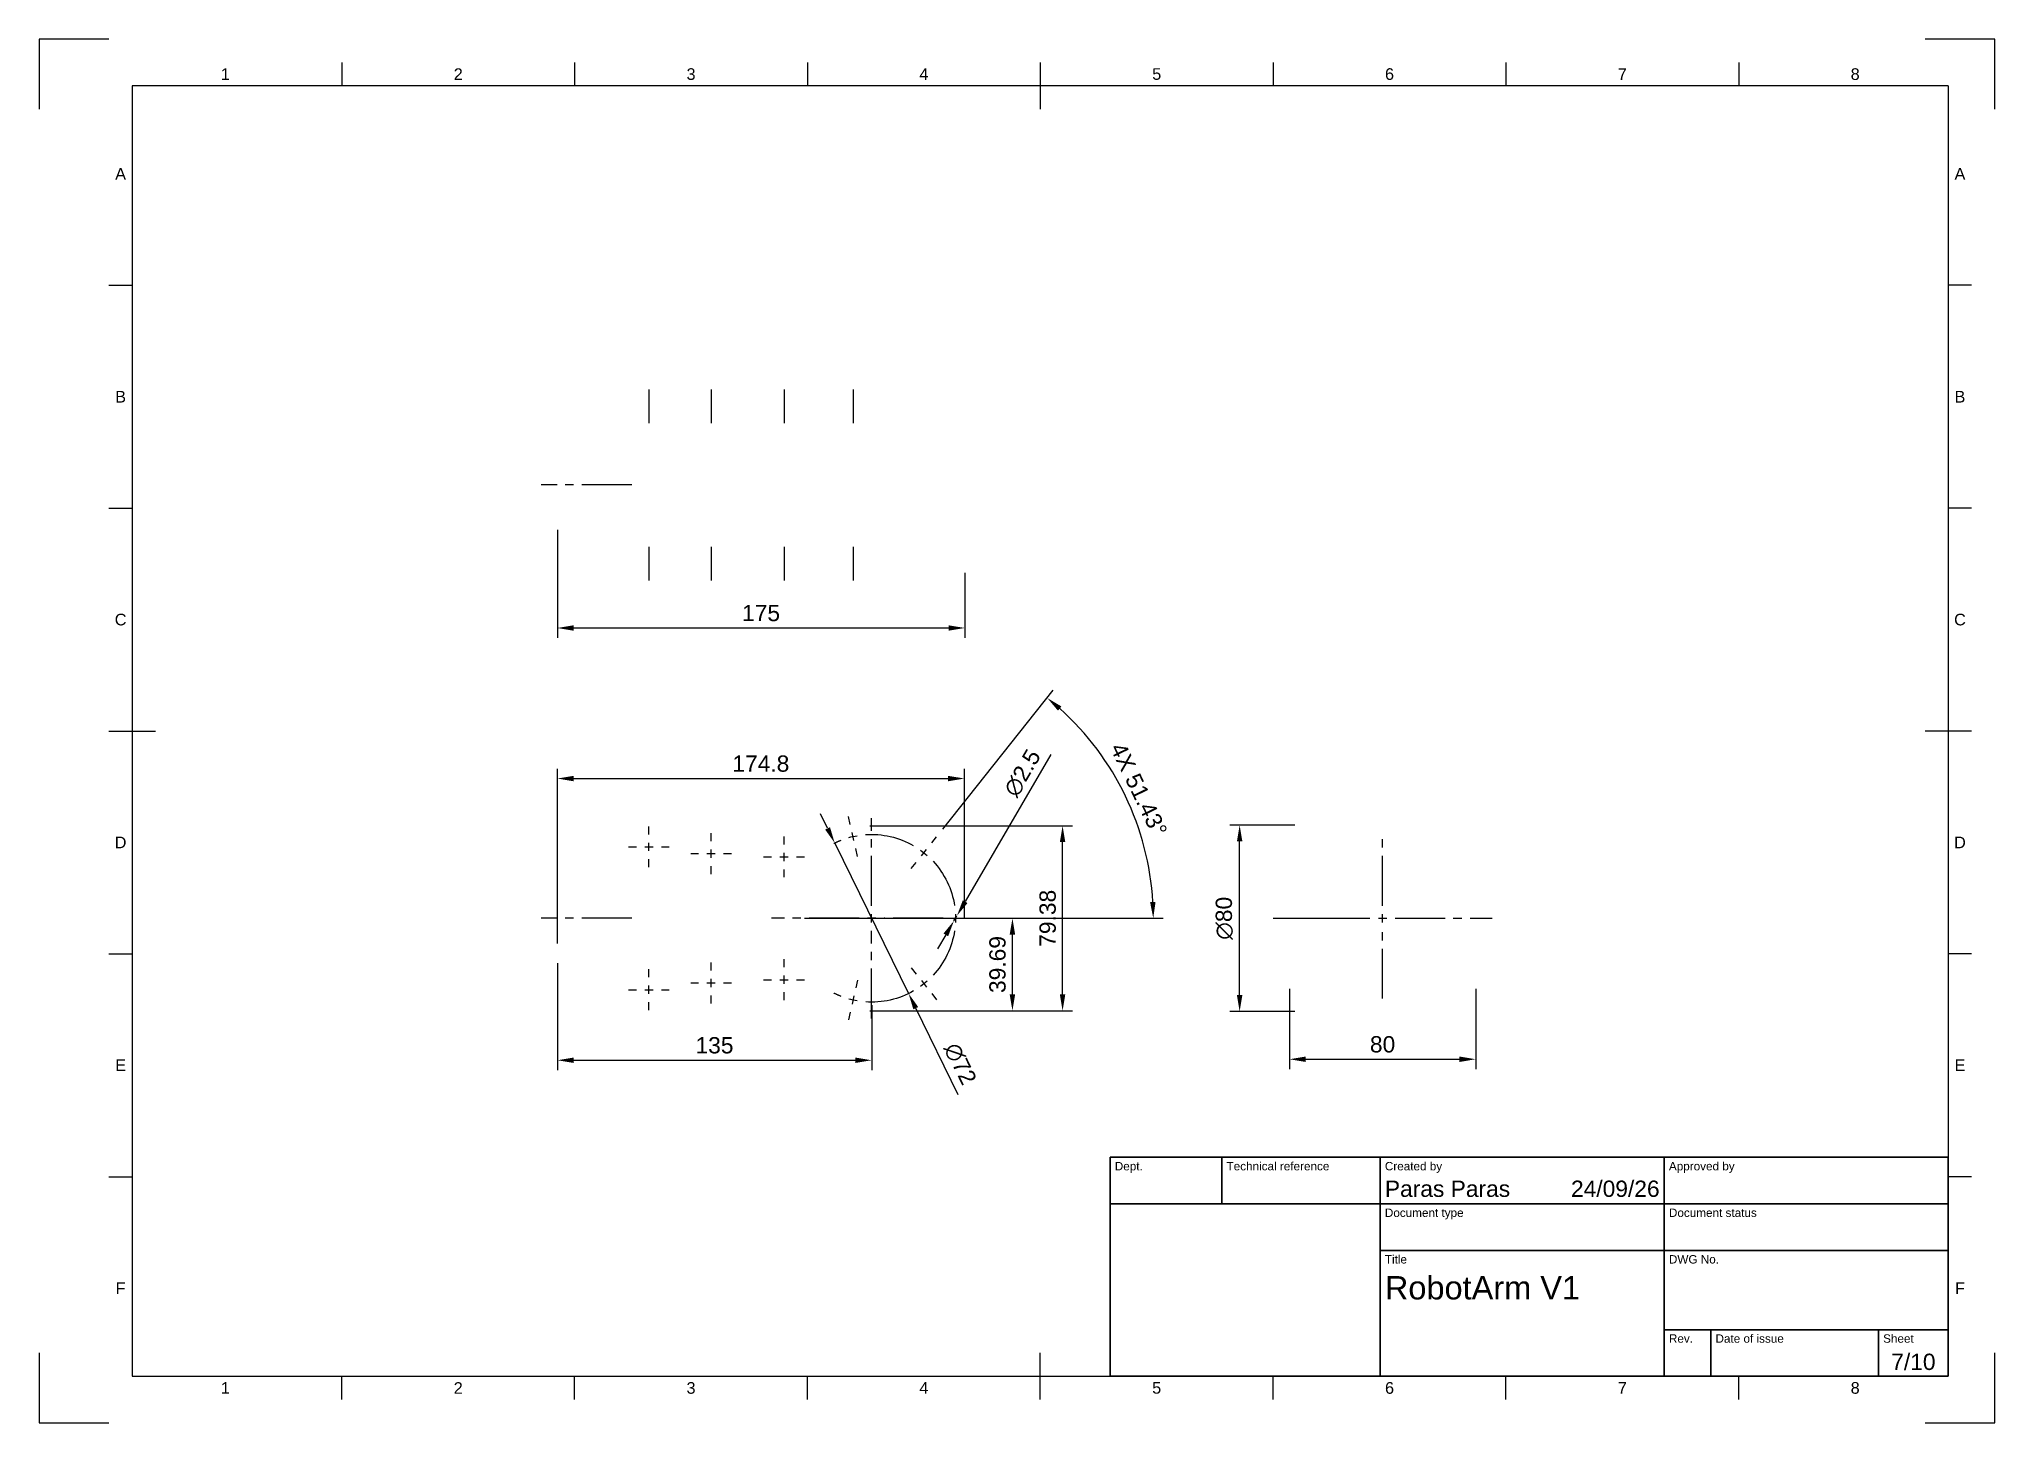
# Paper-space layout 'JAW 4' of a CAD drawing. Header units: millimetres. Extents: x 0 to 420, y 0 to 297.
import ezdxf
from ezdxf.enums import TextEntityAlignment as Align

# ---------------------------------------------------------------- set-up
doc = ezdxf.new("R2010")
doc.units = ezdxf.units.MM
doc.header["$LTSCALE"] = 0.75
doc.linetypes.add('CENTER2', pattern=[28.575, 19.05, -3.175, 3.175, -3.175])
for name, color, linetype, lineweight in [('BORDER', 7, 'Continuous', 25), ('FD_Dimensions', 7, 'Continuous', 25), ('Smart Centers', 7, 'CENTER2', 25), ('TITLEBLOCK', 7, 'Continuous', 35)]:
    doc.layers.add(name, color=color, linetype=linetype, lineweight=lineweight)
doc.styles.add('FusionTitle', font='Arial.ttf')
doc.styles.get("Standard").update_dxf_attribs({"font": 'Arial.ttf'})
doc.dimstyles.new('Dim-ISO-25', dxfattribs={"dimtxt": 3.5, "dimasz": 3.5, "dimexe": 2.1, "dimexo": 2.1, "dimgap": 1.4, "dimtad": 1, "dimzin": 12, "dimdsep": 46, "dimtxsty": 'Standard', "dimcen": 0, "dimazin": 3, "dimtp": 0.1, "dimtm": 0.1, "dimtfac": 0.714286, "dimtmove": 0, "dimatfit": 3, "dimfxl": 1, "dimtzin": 12, "dimarcsym": 0})

# ---------------------------------------------------------------- blocks, each defined once
blk = doc.blocks.new('ISO_A3_SHEET')
at = {"layer": 'BORDER'}
for p, q in [((65, 292), (65, 287)), ((115, 292), (115, 287)), ((165, 292), (165, 287)), ((215, 292), (215, 282)), ((265, 292), (265, 287)), ((315, 292), (315, 287)), ((365, 292), (365, 287)), ((410, 287), (20, 287)), ((20, 287), (20, 10)), ((410, 287), (410, 10)), ((15, 244.16666), (20, 244.16666)), ((415, 244.16666), (410, 244.16666)), ((15, 196.33333), (20, 196.33333)), ((415, 196.33333), (410, 196.33333)), ((15, 148.5), (25, 148.5)), ((415, 148.5), (405, 148.5)), ((15, 100.66667), (20, 100.66667)), ((415, 100.66667), (410, 100.66667)), ((15, 52.83334), (20, 52.83334)), ((415, 52.83334), (410, 52.83334)), ((215, 5), (215, 15)), ((20, 10), (410, 10)), ((65, 5), (65, 10)), ((115, 5), (115, 10)), ((165, 5), (165, 10)), ((265, 5), (265, 10)), ((315, 5), (315, 10)), ((365, 5), (365, 10))]:
    blk.add_line(p, q, dxfattribs=at)
at = {"layer": 'Defpoints'}
for p, q in [((15, 297), (0, 297)), ((0, 297), (0, 282)), ((420, 297), (405, 297)), ((420, 282), (420, 297)), ((0, 15), (0, 0)), ((420, 0), (420, 15)), ((0, 0), (15, 0)), ((405, 0), (420, 0))]:
    blk.add_line(p, q, dxfattribs=at)
at = {"layer": 'BORDER', "style": 'FusionTitle'}
for s, p in [('1', (40, 289.5)), ('2', (90, 289.5)), ('3', (140, 289.5)), ('4', (190, 289.5)), ('5', (240, 289.5)), ('6', (290, 289.5)), ('7', (340, 289.5)), ('8', (390, 289.5)), ('A', (17.5, 268.08333)), ('A', (412.5, 268.08333)), ('B', (17.5, 220.25)), ('B', (412.5, 220.25)), ('C', (17.5, 172.41667)), ('C', (412.5, 172.41667)), ('D', (17.5, 124.58334)), ('D', (412.5, 124.58334)), ('E', (17.5, 76.75001)), ('E', (412.5, 76.75001)), ('F', (17.5, 28.91668)), ('F', (412.5, 28.91668)), ('1', (40, 7.5)), ('2', (90, 7.5)), ('3', (140, 7.5)), ('4', (190, 7.5)), ('5', (240, 7.5)), ('6', (290, 7.5)), ('7', (340, 7.5)), ('8', (390, 7.5))]:
    blk.add_text(s, height=2.5, dxfattribs=at).set_placement(p, align=Align.MIDDLE)
blk = doc.blocks.new('ISO_TITLEBLOCK')
at = {"layer": 'TITLEBLOCK'}
for p, q in [((0, 47), (-180, 47)), ((-180, 47), (-180, 0)), ((-156, 37), (-156, 47)), ((-122, 0), (-122, 47)), ((-61, 0), (-61, 47)), ((0, 0), (0, 47)), ((-180, 37), (0, 37)), ((-122, 27), (0, 27)), ((-61, 10), (0, 10)), ((-51, 0), (-51, 10)), ((-15, 0), (-15, 10)), ((-180, 0), (0, 0))]:
    blk.add_line(p, q, dxfattribs=at)
at = {"layer": 'TITLEBLOCK', "style": 'FusionTitle'}
for s, p in [('Dept.', (-179, 46)), ('Technical reference', (-155, 46)), ('Created by', (-121, 46)), ('Approved by', (-60, 46)), ('Document type', (-121, 36)), ('Document status', (-60, 36)), ('Title', (-121, 26)), ('DWG No.', (-60, 26)), ('Rev.', (-60, 9)), ('Date of issue', (-50, 9)), ('Sheet', (-14, 9))]:
    blk.add_text(s, height=1.8, dxfattribs=at).set_placement(p, align=Align.TOP_LEFT)
for tag, height, p in [('DEPT', 3.5, (-179, 42)), ('TECHNICAL_REFERENCE', 3.5, (-155, 42)), ('CREATED_BY', 3.5, (-121, 42)), ('APPROVED_BY', 3.5, (-60, 42)), ('DOCUMENT_TYPE', 3.5, (-121, 32)), ('DOCUMENT_STATUS', 3.5, (-60, 32)), ('TITLE_1', 5, (-121, 21.5)), ('TITLE_2', 5, (-121, 14)), ('TITLE_3', 5, (-121, 6.5)), ('DATE_OF_ISSUE', 3.5, (-50, 5))]:
    blk.add_attdef(tag, text='', height=height, dxfattribs=at).set_placement(p, align=Align.TOP_LEFT)
for tag, p in [('CREATED_DATE', (-62, 42)), ('APPROVED_DATE', (-0.99, 42))]:
    blk.add_attdef(tag, text='', height=3.5, dxfattribs=at).set_placement(p, align=Align.TOP_RIGHT)
for tag, height, p in [('DRAWING_NUMBER', 5, (-30.5, 19.75)), ('REV', 3.5, (-56, 4.85)), ('SHEET', 3.5, (-7.5, 4.85))]:
    blk.add_attdef(tag, text='', height=height, dxfattribs=at).set_placement(p, align=Align.TOP_CENTER)
blk = doc.blocks.new('*U55')
at = {"layer": 'Smart Centers', "color": 0, "ltscale": 0.75, "transparency": 16777216}
blk.add_line((11, 0), (-8.5, 0), dxfattribs=at)
blk = doc.blocks.new('*U89')
at = {"layer": 'Smart Centers', "color": 0, "ltscale": 0.75, "transparency": 16777216}
for p, q in [((8.5, -10.65), (9.55, -11.98)), ((12.89, -16.17), (13.95, -17.49))]:
    blk.add_line(p, q, dxfattribs=at)
at = {"layer": 'Smart Centers', "color": 0, "linetype": 'Continuous', "ltscale": 0.75, "transparency": 16777216}
blk.add_line((10.67, -13.37), (11.78, -14.77), dxfattribs=at)
at = {"layer": 'Smart Centers', "color": 0, "linetype": 'Continuous', "ltscale": 0.75, "transparency": 16777216, "extrusion": (0, 0, -1)}
blk.add_arc((0, 0), 18, 228.5859, 234.2713, dxfattribs=at)
blk = doc.blocks.new('*U90')
at = {"layer": 'Smart Centers', "color": 0, "linetype": 'Continuous', "ltscale": 0.75, "transparency": 16777216}
blk.add_line((-3.81, -16.68), (-4.2, -18.42), dxfattribs=at)
at = {"layer": 'Smart Centers', "color": 0, "ltscale": 0.75, "transparency": 16777216}
for p, q in [((-3.03, -13.28), (-3.41, -14.94)), ((-4.6, -20.16), (-4.98, -21.81))]:
    blk.add_line(p, q, dxfattribs=at)
at = {"layer": 'Smart Centers', "color": 0, "ltscale": 0.75, "transparency": 16777216, "extrusion": (0, 0, -1)}
blk.add_arc((0, 0), 18, 291.3923, 296.8177, dxfattribs=at)
at = {"layer": 'Smart Centers', "color": 0, "linetype": 'Continuous', "ltscale": 0.75, "transparency": 16777216, "extrusion": (0, 0, -1)}
blk.add_arc((0, 0), 18, 280.0144, 285.6998, dxfattribs=at)
blk = doc.blocks.new('*U91')
at = {"layer": 'Smart Centers', "color": 0, "ltscale": 0.75, "transparency": 16777216}
for p, q in [((-4.6, 20.16), (-4.98, 21.81)), ((-3.03, 13.28), (-3.41, 14.94))]:
    blk.add_line(p, q, dxfattribs=at)
at = {"layer": 'Smart Centers', "color": 0, "linetype": 'Continuous', "ltscale": 0.75, "transparency": 16777216}
blk.add_line((-3.81, 16.68), (-4.2, 18.42), dxfattribs=at)
at = {"layer": 'Smart Centers', "color": 0, "linetype": 'Continuous', "ltscale": 0.75, "transparency": 16777216, "extrusion": (0, 0, -1)}
blk.add_arc((0, 0), 18, 74.3002, 79.9856, dxfattribs=at)
at = {"layer": 'Smart Centers', "color": 0, "ltscale": 0.75, "transparency": 16777216, "extrusion": (0, 0, -1)}
blk.add_arc((0, 0), 18, 63.1823, 68.6077, dxfattribs=at)
blk = doc.blocks.new('*U92')
at = {"layer": 'Smart Centers', "color": 0, "ltscale": 0.75, "transparency": 16777216}
for p, q in [((12.89, 16.17), (13.95, 17.49)), ((8.5, 10.65), (9.55, 11.98))]:
    blk.add_line(p, q, dxfattribs=at)
at = {"layer": 'Smart Centers', "color": 0, "linetype": 'Continuous', "ltscale": 0.75, "transparency": 16777216}
blk.add_line((10.67, 13.37), (11.78, 14.77), dxfattribs=at)
at = {"layer": 'Smart Centers', "color": 0, "linetype": 'Continuous', "ltscale": 0.75, "transparency": 16777216, "extrusion": (0, 0, -1)}
blk.add_arc((0, 0), 18, 125.7287, 131.4141, dxfattribs=at)
blk = doc.blocks.new('*U93')
at = {"layer": 'Smart Centers', "color": 0, "linetype": 'Continuous', "ltscale": 0.75, "transparency": 16777216}
blk.add_line((17.11, 0), (18.89, 0), dxfattribs=at)
at = {"layer": 'Smart Centers', "color": 0, "ltscale": 0.75, "transparency": 16777216}
blk.add_line((20.68, 0), (22.38, 0), dxfattribs=at)
at = {"layer": 'Smart Centers', "color": 0, "linetype": 'Continuous', "ltscale": 0.75, "transparency": 16777216, "extrusion": (0, 0, -1)}
blk.add_arc((0, 0), 18, 177.1573, 182.8427, dxfattribs=at)
blk = doc.blocks.new('*U94')
at = {"layer": 'Smart Centers', "color": 0, "ltscale": 0.75, "transparency": 16777216}
for p, q in [((0, 2.68), (0, 21.5)), ((-2.68, 0), (-21.5, 0)), ((15.32, 0), (2.68, 0)), ((0, -21.5), (0, -2.68))]:
    blk.add_line(p, q, dxfattribs=at)
at = {"layer": 'Smart Centers', "color": 0, "linetype": 'Continuous', "ltscale": 0.75, "transparency": 16777216}
for p, q in [((0.89, 0), (-0.89, 0)), ((0, -0.89), (0, 0.89))]:
    blk.add_line(p, q, dxfattribs=at)
blk = doc.blocks.new('*U88')
at = {"layer": 'Smart Centers', "color": 0, "ltscale": 0.75, "transparency": 16777216, "extrusion": (0, 0, -1)}
for start, end in [(85.678, 120.0363), (137.1065, 171.4649), (188.5351, 222.8935), (239.9637, 274.322)]:
    blk.add_arc((0, 0), 18, start, end, dxfattribs=at)
at = {"layer": 'Smart Centers', "color": 0, "ltscale": 0.75, "transparency": 16777216}
for name in ['*U94', '*U91', '*U92', '*U93', '*U89', '*U90']:
    blk.add_blockref(name, (0, 0), dxfattribs=at)
blk = doc.blocks.new('*U95')
at = {"layer": 'Smart Centers', "color": 0, "ltscale": 0.75, "transparency": 16777216}
for p, q in [((0, 2.68), (0, 4.38)), ((-4.38, 0), (-2.68, 0)), ((2.68, 0), (4.38, 0)), ((0, -4.38), (0, -2.68))]:
    blk.add_line(p, q, dxfattribs=at)
at = {"layer": 'Smart Centers', "color": 0, "linetype": 'Continuous', "ltscale": 0.75, "transparency": 16777216}
for p, q in [((-0.89, 0), (0.89, 0)), ((0, -0.89), (0, 0.89))]:
    blk.add_line(p, q, dxfattribs=at)
blk = doc.blocks.new('*U96')
at = {"layer": 'Smart Centers', "color": 0, "ltscale": 0.75, "transparency": 16777216}
for p, q in [((0, 2.68), (0, 4.38)), ((-4.38, 0), (-2.68, 0)), ((2.68, 0), (4.38, 0)), ((0, -4.38), (0, -2.68))]:
    blk.add_line(p, q, dxfattribs=at)
at = {"layer": 'Smart Centers', "color": 0, "linetype": 'Continuous', "ltscale": 0.75, "transparency": 16777216}
for p, q in [((-0.89, 0), (0.89, 0)), ((0, -0.89), (0, 0.89))]:
    blk.add_line(p, q, dxfattribs=at)
blk = doc.blocks.new('*U97')
at = {"layer": 'Smart Centers', "color": 0, "ltscale": 0.75, "transparency": 16777216}
for p, q in [((0, 2.68), (0, 4.38)), ((-4.38, 0), (-2.68, 0)), ((2.68, 0), (4.38, 0)), ((0, -4.38), (0, -2.68))]:
    blk.add_line(p, q, dxfattribs=at)
at = {"layer": 'Smart Centers', "color": 0, "linetype": 'Continuous', "ltscale": 0.75, "transparency": 16777216}
for p, q in [((-0.89, 0), (0.89, 0)), ((0, -0.89), (0, 0.89))]:
    blk.add_line(p, q, dxfattribs=at)
blk = doc.blocks.new('*U98')
at = {"layer": 'Smart Centers', "color": 0, "ltscale": 0.75, "transparency": 16777216}
for p, q in [((0, 2.68), (0, 4.38)), ((-4.38, 0), (-2.68, 0)), ((2.68, 0), (4.38, 0)), ((0, -4.38), (0, -2.68))]:
    blk.add_line(p, q, dxfattribs=at)
at = {"layer": 'Smart Centers', "color": 0, "linetype": 'Continuous', "ltscale": 0.75, "transparency": 16777216}
for p, q in [((-0.89, 0), (0.89, 0)), ((0, -0.89), (0, 0.89))]:
    blk.add_line(p, q, dxfattribs=at)
blk = doc.blocks.new('*U99')
at = {"layer": 'Smart Centers', "color": 0, "ltscale": 0.75, "transparency": 16777216}
for p, q in [((0, 2.68), (0, 4.38)), ((-4.38, 0), (-2.68, 0)), ((2.68, 0), (4.38, 0)), ((0, -4.38), (0, -2.68))]:
    blk.add_line(p, q, dxfattribs=at)
at = {"layer": 'Smart Centers', "color": 0, "linetype": 'Continuous', "ltscale": 0.75, "transparency": 16777216}
for p, q in [((-0.89, 0), (0.89, 0)), ((0, -0.89), (0, 0.89))]:
    blk.add_line(p, q, dxfattribs=at)
blk = doc.blocks.new('*U100')
at = {"layer": 'Smart Centers', "color": 0, "ltscale": 0.75, "transparency": 16777216}
for p, q in [((0, 2.68), (0, 4.38)), ((-4.38, 0), (-2.68, 0)), ((2.68, 0), (4.38, 0)), ((0, -4.38), (0, -2.68))]:
    blk.add_line(p, q, dxfattribs=at)
at = {"layer": 'Smart Centers', "color": 0, "linetype": 'Continuous', "ltscale": 0.75, "transparency": 16777216}
for p, q in [((-0.89, 0), (0.89, 0)), ((0, -0.89), (0, 0.89))]:
    blk.add_line(p, q, dxfattribs=at)
blk = doc.blocks.new('*U101')
at = {"layer": 'Smart Centers', "color": 0, "linetype": 'Continuous', "ltscale": 0.75, "transparency": 16777216}
for p, q in [((-0.89, 0), (0.89, 0)), ((0, -0.89), (0, 0.89))]:
    blk.add_line(p, q, dxfattribs=at)
blk = doc.blocks.new('*U102')
at = {"layer": 'Smart Centers', "color": 0, "ltscale": 0.75, "transparency": 16777216}
for p, q in [((-4.12, 0), (-2.68, 0)), ((0, 2.68), (0, 4.12)), ((2.68, 0), (4.12, 0)), ((0, -4.12), (0, -2.68))]:
    blk.add_line(p, q, dxfattribs=at)
at = {"layer": 'Smart Centers', "color": 0, "linetype": 'Continuous', "ltscale": 0.75, "transparency": 16777216}
for p, q in [((-0.89, 0), (0.89, 0)), ((0, -0.89), (0, 0.89))]:
    blk.add_line(p, q, dxfattribs=at)
blk = doc.blocks.new('*U103')
at = {"layer": 'Smart Centers', "color": 0, "ltscale": 0.75, "transparency": 16777216}
for p, q in [((-4.12, 0), (-2.68, 0)), ((0, 2.68), (0, 4.12)), ((2.68, 0), (4.12, 0)), ((0, -4.12), (0, -2.68))]:
    blk.add_line(p, q, dxfattribs=at)
at = {"layer": 'Smart Centers', "color": 0, "linetype": 'Continuous', "ltscale": 0.75, "transparency": 16777216}
for p, q in [((-0.89, 0), (0.89, 0)), ((0, -0.89), (0, 0.89))]:
    blk.add_line(p, q, dxfattribs=at)
blk = doc.blocks.new('*U104')
at = {"layer": 'Smart Centers', "color": 0, "ltscale": 0.75, "transparency": 16777216}
for p, q in [((-4.12, 0), (-2.68, 0)), ((0, 2.68), (0, 4.12)), ((2.68, 0), (4.12, 0)), ((0, -4.12), (0, -2.68))]:
    blk.add_line(p, q, dxfattribs=at)
at = {"layer": 'Smart Centers', "color": 0, "linetype": 'Continuous', "ltscale": 0.75, "transparency": 16777216}
for p, q in [((-0.89, 0), (0.89, 0)), ((0, -0.89), (0, 0.89))]:
    blk.add_line(p, q, dxfattribs=at)
blk = doc.blocks.new('*U105')
at = {"layer": 'Smart Centers', "color": 0, "ltscale": 0.75, "transparency": 16777216}
for p, q in [((-4.12, 0), (-2.68, 0)), ((0, 2.68), (0, 4.12)), ((2.68, 0), (4.12, 0)), ((0, -4.12), (0, -2.68))]:
    blk.add_line(p, q, dxfattribs=at)
at = {"layer": 'Smart Centers', "color": 0, "linetype": 'Continuous', "ltscale": 0.75, "transparency": 16777216}
for p, q in [((-0.89, 0), (0.89, 0)), ((0, -0.89), (0, 0.89))]:
    blk.add_line(p, q, dxfattribs=at)
blk = doc.blocks.new('*U106')
at = {"layer": 'Smart Centers', "color": 0, "ltscale": 0.75, "transparency": 16777216}
for p, q in [((-4.12, 0), (-2.68, 0)), ((0, 2.68), (0, 4.12)), ((2.68, 0), (4.12, 0)), ((0, -4.12), (0, -2.68))]:
    blk.add_line(p, q, dxfattribs=at)
at = {"layer": 'Smart Centers', "color": 0, "linetype": 'Continuous', "ltscale": 0.75, "transparency": 16777216}
for p, q in [((-0.89, 0), (0.89, 0)), ((0, -0.89), (0, 0.89))]:
    blk.add_line(p, q, dxfattribs=at)
blk = doc.blocks.new('*U107')
at = {"layer": 'Smart Centers', "color": 0, "ltscale": 0.75, "transparency": 16777216}
for p, q in [((-4.12, 0), (-2.68, 0)), ((0, 2.68), (0, 4.12)), ((2.68, 0), (4.12, 0)), ((0, -4.12), (0, -2.68))]:
    blk.add_line(p, q, dxfattribs=at)
at = {"layer": 'Smart Centers', "color": 0, "linetype": 'Continuous', "ltscale": 0.75, "transparency": 16777216}
for p, q in [((-0.89, 0), (0.89, 0)), ((0, -0.89), (0, 0.89))]:
    blk.add_line(p, q, dxfattribs=at)
blk = doc.blocks.new('*U752')
at = {"layer": 'Smart Centers', "color": 0, "ltscale": 0.75, "transparency": 16777216}
blk.add_line((-5.125, 0), (15.625, 0), dxfattribs=at)
blk = doc.blocks.new('*U753')
at = {"layer": 'Smart Centers', "color": 0, "ltscale": 0.75, "transparency": 16777216}
blk.add_line((-7.25, 0), (13.5, 0), dxfattribs=at)
blk = doc.blocks.new('*U754')
at = {"layer": 'Smart Centers', "color": 0, "ltscale": 0.75, "transparency": 16777216}
for p, q in [((0, 2.68), (0, 17.25)), ((-17.25, 0), (-2.68, 0)), ((2.68, 0), (17.25, 0)), ((0, -17.25), (0, -2.68))]:
    blk.add_line(p, q, dxfattribs=at)
at = {"layer": 'Smart Centers', "color": 0, "linetype": 'Continuous', "ltscale": 0.75, "transparency": 16777216}
for p, q in [((-0.89, 0), (0.89, 0)), ((0, -0.89), (0, 0.89))]:
    blk.add_line(p, q, dxfattribs=at)
blk = doc.blocks.new('*U793')
at = {"layer": 'Smart Centers', "color": 0, "ltscale": 0.75, "transparency": 16777216}
blk.add_line((-5.125, 0), (15.625, 0), dxfattribs=at)
blk = doc.blocks.new('*U794')
at = {"layer": 'Smart Centers', "color": 0, "ltscale": 0.75, "transparency": 16777216}
blk.add_line((-7.25, 0), (13.5, 0), dxfattribs=at)
blk = doc.blocks.new('*U817')
at = {"layer": 'Smart Centers', "color": 0, "ltscale": 0.75, "transparency": 16777216}
blk.add_line((-5.125, 0), (15.625, 0), dxfattribs=at)
blk = doc.blocks.new('*U818')
at = {"layer": 'Smart Centers', "color": 0, "ltscale": 0.75, "transparency": 16777216}
blk.add_line((-7.25, 0), (13.5, 0), dxfattribs=at)
blk = doc.blocks.new('*U839')
at = {"layer": 'Smart Centers', "color": 0, "ltscale": 0.75, "transparency": 16777216}
blk.add_line((0, 3.625), (0, -3.625), dxfattribs=at)
blk = doc.blocks.new('*U840')
at = {"layer": 'Smart Centers', "color": 0, "ltscale": 0.75, "transparency": 16777216}
blk.add_line((0, 3.625), (0, -3.625), dxfattribs=at)
blk = doc.blocks.new('*U841')
at = {"layer": 'Smart Centers', "color": 0, "ltscale": 0.75, "transparency": 16777216}
blk.add_line((0, 3.625), (0, -3.625), dxfattribs=at)
blk = doc.blocks.new('*U842')
at = {"layer": 'Smart Centers', "color": 0, "ltscale": 0.75, "transparency": 16777216}
blk.add_line((0, 3.625), (0, -3.625), dxfattribs=at)
blk = doc.blocks.new('*U843')
at = {"layer": 'Smart Centers', "color": 0, "ltscale": 0.75, "transparency": 16777216}
blk.add_line((0, 3.625), (0, -3.625), dxfattribs=at)
blk = doc.blocks.new('*U844')
at = {"layer": 'Smart Centers', "color": 0, "ltscale": 0.75, "transparency": 16777216}
blk.add_line((0, 3.625), (0, -3.625), dxfattribs=at)
blk = doc.blocks.new('*U845')
at = {"layer": 'Smart Centers', "color": 0, "ltscale": 0.75, "transparency": 16777216}
blk.add_line((0, 3.625), (0, -3.625), dxfattribs=at)
blk = doc.blocks.new('*U846')
at = {"layer": 'Smart Centers', "color": 0, "ltscale": 0.75, "transparency": 16777216}
blk.add_line((0, 3.625), (0, -3.625), dxfattribs=at)
blk = doc.blocks.new('*U847')
at = {"layer": 'Smart Centers', "color": 0, "ltscale": 0.75, "transparency": 16777216}
blk.add_line((11, 0), (-8.5, 0), dxfattribs=at)
blk = doc.blocks.new('*U848')
at = {"layer": 'Smart Centers', "color": 0, "ltscale": 0.75, "transparency": 16777216}
blk.add_line((-5.125, 0), (15.625, 0), dxfattribs=at)
blk = doc.blocks.new('*U849')
at = {"layer": 'Smart Centers', "color": 0, "ltscale": 0.75, "transparency": 16777216}
blk.add_line((-7.25, 0), (13.5, 0), dxfattribs=at)
blk = doc.blocks.new('*U870')
at = {"layer": 'Smart Centers', "color": 0, "ltscale": 0.75, "transparency": 16777216}
blk.add_line((0, 3.625), (0, -3.625), dxfattribs=at)
blk = doc.blocks.new('*U871')
at = {"layer": 'Smart Centers', "color": 0, "ltscale": 0.75, "transparency": 16777216}
blk.add_line((0, 3.625), (0, -3.625), dxfattribs=at)
blk = doc.blocks.new('*U872')
at = {"layer": 'Smart Centers', "color": 0, "ltscale": 0.75, "transparency": 16777216}
blk.add_line((0, 3.625), (0, -3.625), dxfattribs=at)
blk = doc.blocks.new('*U873')
at = {"layer": 'Smart Centers', "color": 0, "ltscale": 0.75, "transparency": 16777216}
blk.add_line((0, 3.625), (0, -3.625), dxfattribs=at)
blk = doc.blocks.new('*U874')
at = {"layer": 'Smart Centers', "color": 0, "ltscale": 0.75, "transparency": 16777216}
blk.add_line((0, 3.625), (0, -3.625), dxfattribs=at)
blk = doc.blocks.new('*U875')
at = {"layer": 'Smart Centers', "color": 0, "ltscale": 0.75, "transparency": 16777216}
blk.add_line((0, 3.625), (0, -3.625), dxfattribs=at)
blk = doc.blocks.new('*U876')
at = {"layer": 'Smart Centers', "color": 0, "ltscale": 0.75, "transparency": 16777216}
blk.add_line((0, 3.625), (0, -3.625), dxfattribs=at)
blk = doc.blocks.new('*U877')
at = {"layer": 'Smart Centers', "color": 0, "ltscale": 0.75, "transparency": 16777216}
blk.add_line((0, 3.625), (0, -3.625), dxfattribs=at)
blk = doc.blocks.new('*U878')
at = {"layer": 'Smart Centers', "color": 0, "ltscale": 0.75, "transparency": 16777216}
blk.add_line((11, 0), (-8.5, 0), dxfattribs=at)
blk = doc.blocks.new('*U899')
at = {"layer": 'Smart Centers', "color": 0, "ltscale": 0.75, "transparency": 16777216}
blk.add_line((11, 0), (-8.5, 0), dxfattribs=at)
blk = doc.blocks.new('*U900')
at = {"layer": 'Smart Centers', "color": 0, "ltscale": 0.75, "transparency": 16777216}
blk.add_line((-5.125, 0), (15.625, 0), dxfattribs=at)
blk = doc.blocks.new('*U901')
at = {"layer": 'Smart Centers', "color": 0, "ltscale": 0.75, "transparency": 16777216}
blk.add_line((-7.25, 0), (13.5, 0), dxfattribs=at)
blk = doc.blocks.new('*U902')
at = {"layer": 'Smart Centers', "color": 0, "ltscale": 0.75, "transparency": 16777216}
blk.add_line((0, 3.625), (0, -3.625), dxfattribs=at)
blk = doc.blocks.new('*U903')
at = {"layer": 'Smart Centers', "color": 0, "ltscale": 0.75, "transparency": 16777216}
blk.add_line((0, 3.625), (0, -3.625), dxfattribs=at)
blk = doc.blocks.new('*U904')
at = {"layer": 'Smart Centers', "color": 0, "ltscale": 0.75, "transparency": 16777216}
blk.add_line((0, 3.625), (0, -3.625), dxfattribs=at)
blk = doc.blocks.new('*U905')
at = {"layer": 'Smart Centers', "color": 0, "ltscale": 0.75, "transparency": 16777216}
blk.add_line((0, 3.625), (0, -3.625), dxfattribs=at)
blk = doc.blocks.new('*U906')
at = {"layer": 'Smart Centers', "color": 0, "ltscale": 0.75, "transparency": 16777216}
blk.add_line((0, 3.625), (0, -3.625), dxfattribs=at)
blk = doc.blocks.new('*U907')
at = {"layer": 'Smart Centers', "color": 0, "ltscale": 0.75, "transparency": 16777216}
blk.add_line((0, 3.625), (0, -3.625), dxfattribs=at)
blk = doc.blocks.new('*U908')
at = {"layer": 'Smart Centers', "color": 0, "ltscale": 0.75, "transparency": 16777216}
blk.add_line((0, 3.625), (0, -3.625), dxfattribs=at)
blk = doc.blocks.new('*U909')
at = {"layer": 'Smart Centers', "color": 0, "ltscale": 0.75, "transparency": 16777216}
blk.add_line((0, 3.625), (0, -3.625), dxfattribs=at)
blk = doc.blocks.new('*U910')
at = {"layer": 'Smart Centers', "color": 0, "ltscale": 0.75, "transparency": 16777216}
blk.add_line((11, 0), (-8.5, 0), dxfattribs=at)
blk = doc.blocks.new('*D911')
at = {"layer": 'Defpoints', "color": 0, "transparency": 16777216}
for p in [(176.31, 128.15), (219.79, 128.15), (176.31, 88.46)]:
    blk.add_point(p, dxfattribs=at)
at = {"layer": 'FD_Dimensions', "color": 0, "lineweight": -2, "transparency": 16777216}
for p, q in [((178.41, 128.15), (221.89, 128.15)), ((219.79, 91.96), (219.79, 124.65)), ((178.41, 88.46), (221.89, 88.46))]:
    blk.add_line(p, q, dxfattribs=at)
at = {"layer": 'FD_Dimensions', "color": 0, "transparency": 16777216}
for points in [[(219.2, 124.65), (220.37, 124.65), (219.79, 128.15)], [(219.2, 91.96), (220.37, 91.96), (219.79, 88.46)]]:
    blk.add_solid(points, dxfattribs=at)
at = {"layer": 'FD_Dimensions', "color": 0, "transparency": 16777216, "insert": (216.6, 108.3), "char_height": 3.5, "attachment_point": 5, "rotation": 90}
blk.add_mtext('79.38', dxfattribs=at)
blk = doc.blocks.new('*D912')
at = {"layer": 'Defpoints', "color": 0, "transparency": 16777216}
for p in [(257.81, 128.3), (271.76, 128.3), (271.76, 88.3)]:
    blk.add_point(p, dxfattribs=at)
at = {"layer": 'FD_Dimensions', "color": 0, "lineweight": -2, "transparency": 16777216}
for p, q in [((269.66, 128.3), (255.71, 128.3)), ((257.81, 91.8), (257.81, 124.8)), ((269.66, 88.3), (255.71, 88.3))]:
    blk.add_line(p, q, dxfattribs=at)
at = {"layer": 'FD_Dimensions', "color": 0, "transparency": 16777216}
for points in [[(257.23, 124.8), (258.4, 124.8), (257.81, 128.3)], [(257.23, 91.8), (258.4, 91.8), (257.81, 88.3)]]:
    blk.add_solid(points, dxfattribs=at)
at = {"layer": 'FD_Dimensions', "color": 0, "transparency": 16777216, "insert": (254.53, 108.3), "char_height": 3.5, "attachment_point": 5, "rotation": 90}
blk.add_mtext('∅80', dxfattribs=at)
blk = doc.blocks.new('*D913')
at = {"layer": 'Defpoints', "color": 0, "transparency": 16777216}
for p in [(268.51, 95.27), (308.51, 95.27), (308.51, 78.05)]:
    blk.add_point(p, dxfattribs=at)
at = {"layer": 'FD_Dimensions', "color": 0, "lineweight": -2, "transparency": 16777216}
for p, q in [((268.51, 93.17), (268.51, 75.95)), ((308.51, 93.17), (308.51, 75.95)), ((272.01, 78.05), (305.01, 78.05))]:
    blk.add_line(p, q, dxfattribs=at)
at = {"layer": 'FD_Dimensions', "color": 0, "transparency": 16777216}
for points in [[(272.01, 78.63), (272.01, 77.46), (268.51, 78.05)], [(305.01, 78.63), (305.01, 77.46), (308.51, 78.05)]]:
    blk.add_solid(points, dxfattribs=at)
at = {"layer": 'FD_Dimensions', "color": 0, "transparency": 16777216, "insert": (288.51, 81.23), "char_height": 3.5, "attachment_point": 5}
blk.add_mtext('80', dxfattribs=at)
blk = doc.blocks.new('*D914')
at = {"layer": 'Defpoints', "color": 0, "transparency": 16777216}
for p in [(198.69, 138.3), (198.69, 106.3), (111.29, 100.8)]:
    blk.add_point(p, dxfattribs=at)
at = {"layer": 'FD_Dimensions', "color": 0, "lineweight": -2, "transparency": 16777216}
for p, q in [((111.29, 102.9), (111.29, 140.4)), ((198.69, 108.4), (198.69, 140.4)), ((114.79, 138.3), (195.19, 138.3))]:
    blk.add_line(p, q, dxfattribs=at)
at = {"layer": 'FD_Dimensions', "color": 0, "transparency": 16777216}
for points in [[(114.79, 138.88), (114.79, 137.71), (111.29, 138.3)], [(195.19, 138.88), (195.19, 137.71), (198.69, 138.3)]]:
    blk.add_solid(points, dxfattribs=at)
at = {"layer": 'FD_Dimensions', "color": 0, "transparency": 16777216, "insert": (154.99, 141.48), "char_height": 3.5, "attachment_point": 5}
blk.add_mtext('174.8', dxfattribs=at)
blk = doc.blocks.new('*D915')
at = {"layer": 'Defpoints', "color": 0, "transparency": 16777216}
for p in [(111.29, 193.8), (198.79, 184.55), (198.79, 170.61)]:
    blk.add_point(p, dxfattribs=at)
at = {"layer": 'FD_Dimensions', "color": 0, "lineweight": -2, "transparency": 16777216}
for p, q in [((111.29, 191.7), (111.29, 168.51)), ((198.79, 182.45), (198.79, 168.51)), ((114.79, 170.61), (195.29, 170.61))]:
    blk.add_line(p, q, dxfattribs=at)
at = {"layer": 'FD_Dimensions', "color": 0, "transparency": 16777216}
for points in [[(114.79, 171.19), (114.79, 170.03), (111.29, 170.61)], [(195.29, 171.19), (195.29, 170.03), (198.79, 170.61)]]:
    blk.add_solid(points, dxfattribs=at)
at = {"layer": 'FD_Dimensions', "color": 0, "transparency": 16777216, "insert": (155.04, 173.8), "char_height": 3.5, "attachment_point": 5}
blk.add_mtext('175', dxfattribs=at)
blk = doc.blocks.new('*D916')
at = {"layer": 'Defpoints', "color": 0, "transparency": 16777216}
for p in [(236.58, 126.13), (191.68, 124.47), (192.74, 125.8), (199.47, 108.3), (201.16, 108.3)]:
    blk.add_point(p, dxfattribs=at)
at = {"layer": 'FD_Dimensions', "color": 0, "lineweight": -2, "transparency": 16777216}
for p, q in [((194.05, 127.44), (217.8, 157.23)), ((203.26, 108.3), (241.36, 108.3))]:
    blk.add_line(p, q, dxfattribs=at)
blk.add_arc((178.79, 108.3), 60.48, 3.3165, 48.1121, dxfattribs=at)
at = {"layer": 'FD_Dimensions', "color": 0, "transparency": 16777216}
for points in [[(218.79, 152.88), (219.54, 153.77), (216.49, 155.59)], [(239.75, 111.82), (238.58, 111.79), (239.26, 108.3)]]:
    blk.add_solid(points, dxfattribs=at)
at = {"layer": 'FD_Dimensions', "color": 0, "transparency": 16777216, "insert": (236.15, 135.93), "char_height": 3.5, "attachment_point": 5, "rotation": 295.7143}
blk.add_mtext('4X 51.43°', dxfattribs=at)
blk = doc.blocks.new('*D917')
at = {"layer": 'Defpoints', "color": 0, "transparency": 16777216}
for p in [(170.86, 124.46), (186.72, 92.15)]:
    blk.add_point(p, dxfattribs=at)
at = {"layer": 'FD_Dimensions', "color": 0, "lineweight": -2, "transparency": 16777216}
for p, q in [((169.32, 127.61), (167.78, 130.75)), ((170.86, 124.46), (186.72, 92.15)), ((197.39, 70.4), (188.26, 89))]:
    blk.add_line(p, q, dxfattribs=at)
at = {"layer": 'FD_Dimensions', "color": 0, "transparency": 16777216}
for points in [[(169.84, 127.86), (168.79, 127.35), (170.86, 124.46)], [(188.78, 89.26), (187.74, 88.75), (186.72, 92.15)]]:
    blk.add_solid(points, dxfattribs=at)
at = {"layer": 'FD_Dimensions', "color": 0, "transparency": 16777216, "insert": (197.79, 77.05), "char_height": 3.5, "attachment_point": 5, "rotation": 296.139}
blk.add_mtext('∅72', dxfattribs=at)
blk = doc.blocks.new('*D918')
at = {"layer": 'Defpoints', "color": 0, "transparency": 16777216}
for p in [(111.29, 100.8), (178.79, 91.77), (178.79, 77.83)]:
    blk.add_point(p, dxfattribs=at)
at = {"layer": 'FD_Dimensions', "color": 0, "lineweight": -2, "transparency": 16777216}
for p, q in [((111.29, 98.7), (111.29, 75.73)), ((178.79, 89.67), (178.79, 75.73)), ((114.79, 77.83), (175.29, 77.83))]:
    blk.add_line(p, q, dxfattribs=at)
at = {"layer": 'FD_Dimensions', "color": 0, "transparency": 16777216}
for points in [[(114.79, 78.41), (114.79, 77.25), (111.29, 77.83)], [(175.29, 78.41), (175.29, 77.25), (178.79, 77.83)]]:
    blk.add_solid(points, dxfattribs=at)
at = {"layer": 'FD_Dimensions', "color": 0, "transparency": 16777216, "insert": (145.04, 81.02), "char_height": 3.5, "attachment_point": 5}
blk.add_mtext('135', dxfattribs=at)
blk = doc.blocks.new('*D919')
at = {"layer": 'Defpoints', "color": 0, "transparency": 16777216}
for p in [(162.26, 108.3), (209.02, 108.3), (176.31, 88.46)]:
    blk.add_point(p, dxfattribs=at)
at = {"layer": 'FD_Dimensions', "color": 0, "lineweight": -2, "transparency": 16777216}
for p, q in [((164.36, 108.3), (211.12, 108.3)), ((209.02, 91.96), (209.02, 104.8)), ((178.41, 88.46), (211.12, 88.46))]:
    blk.add_line(p, q, dxfattribs=at)
at = {"layer": 'FD_Dimensions', "color": 0, "transparency": 16777216}
for points in [[(208.43, 104.8), (209.6, 104.8), (209.02, 108.3)], [(208.43, 91.96), (209.6, 91.96), (209.02, 88.46)]]:
    blk.add_solid(points, dxfattribs=at)
at = {"layer": 'FD_Dimensions', "color": 0, "transparency": 16777216, "insert": (205.83, 98.38), "char_height": 3.5, "attachment_point": 5, "rotation": 90}
blk.add_mtext('39.69', dxfattribs=at)
blk = doc.blocks.new('*D920')
at = {"layer": 'Defpoints', "color": 0, "transparency": 16777216}
for p in [(196.47, 107.76), (197.1, 108.84)]:
    blk.add_point(p, dxfattribs=at)
at = {"layer": 'FD_Dimensions', "color": 0, "lineweight": -2, "transparency": 16777216}
for p, q in [((217.29, 143.44), (198.87, 111.87)), ((196.47, 107.76), (197.1, 108.84)), ((194.71, 104.74), (192.95, 101.72))]:
    blk.add_line(p, q, dxfattribs=at)
at = {"layer": 'FD_Dimensions', "color": 0, "transparency": 16777216}
for points in [[(198.36, 112.16), (199.37, 111.57), (197.1, 108.84)], [(194.21, 105.04), (195.21, 104.45), (196.47, 107.76)]]:
    blk.add_solid(points, dxfattribs=at)
at = {"layer": 'FD_Dimensions', "color": 0, "transparency": 16777216, "insert": (211.17, 139.47), "char_height": 3.5, "attachment_point": 5, "rotation": 59.7345}
blk.add_mtext('∅2.5', dxfattribs=at)

psp = doc.layouts.new('JAW 4')

# ---------------------------------------------------------------- block references
at = {"layer": 'BORDER'}
psp.add_blockref('ISO_A3_SHEET', (0, 0), dxfattribs=at)
at = {"layer": 'Smart Centers', "ltscale": 0.75}
for name, p in [('*U840', (130.9413, 218.1797)), ('*U871', (130.9413, 218.1797)), ('*U903', (130.9413, 218.1797)), ('*U842', (144.3135, 218.1797)), ('*U873', (144.3135, 218.1797)), ('*U905', (144.3135, 218.1797)), ('*U844', (159.9667, 218.1797)), ('*U875', (159.9667, 218.1797)), ('*U907', (159.9667, 218.1797)), ('*U846', (174.7837, 218.1797)), ('*U877', (174.7837, 218.1797)), ('*U909', (174.7837, 218.1797)), ('*U847', (116.2891, 201.3047)), ('*U878', (116.2891, 201.3047)), ('*U910', (116.2891, 201.3047)), ('*U839', (130.9413, 184.4297)), ('*U870', (130.9413, 184.4297)), ('*U902', (130.9413, 184.4297)), ('*U841', (144.3135, 184.4297)), ('*U872', (144.3135, 184.4297)), ('*U904', (144.3135, 184.4297)), ('*U843', (159.9667, 184.4297)), ('*U874', (159.9667, 184.4297)), ('*U906', (159.9667, 184.4297)), ('*U845', (174.7837, 184.4297)), ('*U876', (174.7837, 184.4297)), ('*U908', (174.7837, 184.4297)), ('*U95', (130.9413, 123.6371)), ('*U102', (130.9413, 123.6371)), ('*U96', (144.3135, 122.1863)), ('*U103', (144.3135, 122.1863)), ('*U88', (178.7891, 108.3047)), ('*U97', (159.9667, 121.4846)), ('*U104', (159.9667, 121.4846)), ('*U754', (288.5078, 108.3047)), ('*U55', (116.2891, 108.3047)), ('*U899', (116.2891, 108.3047)), ('*U101', (178.7891, 108.3047)), ('*U752', (270.1328, 108.3047)), ('*U793', (270.1328, 108.3047)), ('*U817', (270.1328, 108.3047)), ('*U848', (270.1328, 108.3047)), ('*U900', (270.1328, 108.3047)), ('*U753', (298.5078, 108.3047)), ('*U794', (298.5078, 108.3047)), ('*U818', (298.5078, 108.3047)), ('*U849', (298.5078, 108.3047)), ('*U901', (298.5078, 108.3047)), ('*U98', (130.9413, 92.9723)), ('*U105', (130.9413, 92.9723)), ('*U99', (144.3135, 94.4231)), ('*U106', (144.3135, 94.4231)), ('*U100', (159.9667, 95.1248)), ('*U107', (159.9667, 95.1248))]:
    psp.add_blockref(name, p, dxfattribs=at)
at = {"layer": 'TITLEBLOCK'}
psp.add_blockref('ISO_TITLEBLOCK', (410, 10), dxfattribs=at).add_auto_attribs({'CREATED_DATE': '24/09/26', 'SHEET': '7/10', 'TITLE_1': 'RobotArm V1', 'CREATED_BY': 'Paras Paras'})

# ---------------------------------------------------------------- dimensions: what is measured, and where the dimension line sits
at = {"layer": 'FD_Dimensions'}
for base, p1, p2, picture, middle in [((198.7891, 170.6094), (111.2891, 193.8047), (198.7891, 184.5547), '*D915', (155.0391, 173.7964)), ((198.6888, 138.2969), (111.2891, 100.8047), (198.6888, 106.3047), '*D914', (154.9889, 141.4839)), ((178.7891, 77.829), (111.2891, 100.8047), (178.7891, 91.7743), '*D918', (145.0391, 81.0172)), ((308.5078, 78.0478), (268.5078, 95.2743), (308.5078, 95.2743), '*D913', (288.5078, 81.2348))]:
    dim = psp.add_linear_dim(base=base, p1=p1, p2=p2, dimstyle='Dim-ISO-25', override={"dimlfac": -2}, dxfattribs=at)
    dim.commit()
    dim.dimension.update_dxf_attribs({"geometry": picture, "text_midpoint": middle})
dim = psp.add_angular_dim_2l(base=(236.5773, 126.13), line1=((199.468, 108.3047), (201.1641, 108.3047)), line2=((191.6822, 124.4721), (192.7396, 125.7982)), text='4X <>', dimstyle='Dim-ISO-25', override={"dimpost": ''}, dxfattribs=at)
dim.commit()
dim.dimension.update_dxf_attribs({"geometry": '*D916', "text_midpoint": (236.1476, 135.9271)})
for p1, p2, picture, middle in [((196.4741, 107.7649), (197.1041, 108.8445), '*D920', (214.0116, 137.8182)), ((170.8592, 124.4638), (186.719, 92.1456), '*D917', (194.8361, 75.605))]:
    dim = psp.add_diameter_dim_2p(p1=p1, p2=p2, dimstyle='Dim-ISO-25', override={"dimlfac": -2, "dimpost": '∅<>'}, dxfattribs=at)
    dim.commit()
    dim.dimension.update_dxf_attribs({"geometry": picture, "text_midpoint": middle, "dimtype": 163})
for base, p2, picture, middle in [((219.7874, 128.1505), (176.3108, 128.1505), '*D911', (216.5992, 108.3047)), ((209.0165, 108.3047), (162.2587, 108.3047), '*D919', (205.8283, 98.3818))]:
    dim = psp.add_linear_dim(base=base, p1=(176.3108, 88.4588), p2=p2, angle=90, dimstyle='Dim-ISO-25', override={"dimlfac": -2}, dxfattribs=at)
    dim.commit()
    dim.dimension.update_dxf_attribs({"geometry": picture, "text_midpoint": middle})
dim = psp.add_linear_dim(base=(257.8125, 128.3047), p1=(271.7578, 88.3047), p2=(271.7578, 128.3047), angle=90, text='∅<>', dimstyle='Dim-ISO-25', override={"dimlfac": -2}, dxfattribs=at)
dim.commit()
dim.dimension.update_dxf_attribs({"geometry": '*D912', "text_midpoint": (254.5276, 108.3047)})

doc.saveas('drawing.dxf')
